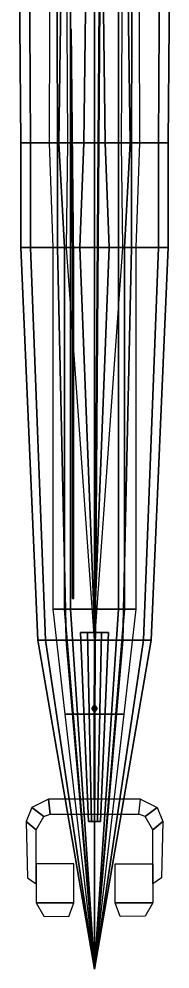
# Model space of a CAD drawing. Header units: millimetres. Extents: x -2.2 to 13, y -22.5 to 24.1.
# Drawn here: x -1.76 to 1.76, y -22.47 to -0.37 of the extents above; entities that cross this region are included whole.
import ezdxf

# ---------------------------------------------------------------- set-up
doc = ezdxf.new("R2010")
doc.units = ezdxf.units.MM

msp = doc.modelspace()

# ---------------------------------------------------------------- linework, layer by layer
for points in [[(0.14, 3.31, 5.68), (0.13, 3.31, 5.67), (-0.01, -16.41, 2.1), (0, -16.41, 2.11)], [(0.13, 3.31, 5.67), (0.14, 3.31, 5.66), (0, -16.41, 2.09), (-0.01, -16.41, 2.1)], [(0.15, 3.31, 5.67), (0.14, 3.31, 5.68), (0, -16.41, 2.11), (0.01, -16.41, 2.1)], [(0.14, 3.31, 5.66), (0.15, 3.31, 5.67), (0.01, -16.41, 2.1), (0, -16.41, 2.09)], [(-1.72, -3.25, -0.77), (-1.49, -3.25, 0.09), (-1.524, 2.28, 0.02), (-1.76, 2.28, -0.86)], [(-1.49, -3.25, -1.63), (-1.72, -3.25, -0.77), (-1.76, 2.28, -0.86), (-1.524, 2.28, -1.74)], [(-1.49, -3.25, 0.09), (-0.86, -3.25, 0.72), (-0.88, 2.28, 0.664), (-1.524, 2.28, 0.02)], [(-0.86, -3.25, -2.26), (-1.49, -3.25, -1.63), (-1.524, 2.28, -1.74), (-0.88, 2.28, -2.384)], [(-0.75, 2.28, 1.42), (-1.04, 2.28, 0.43), (-1.06, -3.25, 0.42), (-0.83, -3.25, 1.41)], [(0, -3.25, -2.49), (-0.86, -3.25, -2.26), (-0.88, 2.28, -2.384), (0, 2.28, -2.62)], [(-0.56, 2.28, 1.58), (-0.75, 2.28, 1.42), (-0.83, -3.25, 1.41), (-0.56, -3.25, 1.55)], [(-0.65, 2.28, -2.28), (-0.18, 2.28, -2.91), (-0.25, -3.25, -2.8), (-0.62, -3.25, -2.3)], [(0, 2.28, 1.58), (-0.56, 2.28, 1.58), (-0.56, -3.25, 1.55), (0, -3.25, 1.57)], [(0.25, -3.25, -2.8), (-0.25, -3.25, -2.8), (-0.18, 2.28, -2.91), (0.18, 2.28, -2.91)], [(0, -3.25, 1.57), (0.56, -3.25, 1.55), (0.56, 2.28, 1.58), (0, 2.28, 1.58)], [(0.86, -3.25, -2.26), (0, -3.25, -2.49), (0, 2.28, -2.62), (0.88, 2.28, -2.384)], [(0.62, -3.25, -2.3), (0.25, -3.25, -2.8), (0.18, 2.28, -2.91), (0.65, 2.28, -2.28)], [(0.56, -3.25, 1.55), (0.83, -3.25, 1.41), (0.75, 2.28, 1.42), (0.56, 2.28, 1.58)], [(0.83, -3.25, 1.41), (1.06, -3.25, 0.42), (1.04, 2.28, 0.43), (0.75, 2.28, 1.42)], [(0.86, -3.25, 0.72), (1.49, -3.25, 0.09), (1.524, 2.28, 0.02), (0.88, 2.28, 0.664)], [(1.49, -3.25, -1.63), (0.86, -3.25, -2.26), (0.88, 2.28, -2.384), (1.524, 2.28, -1.74)], [(1.49, -3.25, 0.09), (1.72, -3.25, -0.77), (1.76, 2.28, -0.86), (1.524, 2.28, 0.02)], [(1.72, -3.25, -0.77), (1.49, -3.25, -1.63), (1.524, 2.28, -1.74), (1.76, 2.28, -0.86)], [(-0.55, -0.59, 1.57), (-0.56, -0.6, 1.57), (-0.56, -0.6, 2.51), (-0.55, -0.59, 2.52)], [(-0.55, -0.59, 2.52), (-0.56, -0.6, 2.51), (-0.51, -6.02, 2.55), (-0.5, -6.02, 2.56)], [(-0.56, -0.6, 1.57), (-0.55, -0.61, 1.57), (-0.55, -0.61, 2.5), (-0.56, -0.6, 2.51)], [(-0.56, -0.6, 2.51), (-0.55, -0.61, 2.5), (-0.5, -6.02, 2.54), (-0.51, -6.02, 2.55)], [(-0.54, -0.6, 1.57), (-0.55, -0.59, 1.57), (-0.55, -0.59, 2.52), (-0.54, -0.6, 2.51)], [(-0.54, -0.6, 2.51), (-0.55, -0.59, 2.52), (-0.5, -6.02, 2.56), (-0.49, -6.02, 2.55)], [(-0.55, -0.61, 1.57), (-0.54, -0.6, 1.57), (-0.54, -0.6, 2.51), (-0.55, -0.61, 2.5)], [(-0.55, -0.61, 2.5), (-0.54, -0.6, 2.51), (-0.49, -6.02, 2.55), (-0.5, -6.02, 2.54)], [(-1.72, -5.68, -0.78), (-1.49, -5.68, 0.08), (-1.49, -3.25, 0.09), (-1.72, -3.25, -0.77)], [(-1.49, -5.68, -1.64), (-1.72, -5.68, -0.78), (-1.72, -3.25, -0.77), (-1.49, -3.25, -1.63)], [(-1.49, -5.68, 0.08), (-0.86, -5.68, 0.71), (-0.86, -3.25, 0.72), (-1.49, -3.25, 0.09)], [(-0.86, -5.68, -2.27), (-1.49, -5.68, -1.64), (-1.49, -3.25, -1.63), (-0.86, -3.25, -2.26)], [(-0.83, -3.25, 1.41), (-1.06, -3.25, 0.42), (-0.97, -5.68, 0.5), (-0.7, -5.68, 1.4)], [(0, -5.68, -2.5), (-0.86, -5.68, -2.27), (-0.86, -3.25, -2.26), (0, -3.25, -2.49)], [(-0.56, -3.25, 1.55), (-0.83, -3.25, 1.41), (-0.7, -5.68, 1.4), (-0.56, -5.68, 1.54)], [(-0.62, -3.25, -2.3), (-0.25, -3.25, -2.8), (-0.34, -5.68, -2.72), (-0.65, -5.68, -2.32)], [(0, -3.25, 1.57), (-0.56, -3.25, 1.55), (-0.56, -5.68, 1.54), (0, -5.68, 1.56)], [(0.34, -5.68, -2.72), (-0.34, -5.68, -2.72), (-0.25, -3.25, -2.8), (0.25, -3.25, -2.8)], [(0, -5.68, 1.56), (0.56, -5.68, 1.54), (0.56, -3.25, 1.55), (0, -3.25, 1.57)], [(0.86, -5.68, -2.27), (0, -5.68, -2.5), (0, -3.25, -2.49), (0.86, -3.25, -2.26)], [(0.65, -5.68, -2.32), (0.34, -5.68, -2.72), (0.25, -3.25, -2.8), (0.62, -3.25, -2.3)], [(0.56, -5.68, 1.54), (0.7, -5.68, 1.4), (0.83, -3.25, 1.41), (0.56, -3.25, 1.55)], [(0.7, -5.68, 1.4), (0.97, -5.68, 0.5), (1.06, -3.25, 0.42), (0.83, -3.25, 1.41)], [(0.86, -5.68, 0.71), (1.49, -5.68, 0.08), (1.49, -3.25, 0.09), (0.86, -3.25, 0.72)], [(1.49, -5.68, -1.64), (0.86, -5.68, -2.27), (0.86, -3.25, -2.26), (1.49, -3.25, -1.63)], [(1.49, -5.68, 0.08), (1.72, -5.68, -0.78), (1.72, -3.25, -0.77), (1.49, -3.25, 0.09)], [(1.72, -5.68, -0.78), (1.49, -5.68, -1.64), (1.49, -3.25, -1.63), (1.72, -3.25, -0.77)], [(-1.32, -14.82, -0.51), (-1.143, -14.82, 0.15), (-1.49, -5.68, 0.08), (-1.72, -5.68, -0.78)], [(-1.143, -14.82, -1.17), (-1.32, -14.82, -0.51), (-1.72, -5.68, -0.78), (-1.49, -5.68, -1.64)], [(-1.143, -14.82, 0.15), (-0.66, -14.82, 0.633), (-0.86, -5.68, 0.71), (-1.49, -5.68, 0.08)], [(-0.66, -14.82, -1.653), (-1.143, -14.82, -1.17), (-1.49, -5.68, -1.64), (-0.86, -5.68, -2.27)], [(-0.7, -5.68, 1.4), (-0.97, -5.68, 0.5), (-0.97, -14.1, 0.32), (-0.7, -14.1, 1.4)], [(0, -14.82, -1.83), (-0.66, -14.82, -1.653), (-0.86, -5.68, -2.27), (0, -5.68, -2.5)], [(-0.56, -5.68, 1.54), (-0.7, -5.68, 1.4), (-0.7, -14.1, 1.4), (-0.56, -14.1, 1.54)], [(-0.65, -5.68, -2.32), (-0.34, -5.68, -2.72), (0, -14.5, -1.93), (0, -14.82, -1.83)], [(0, -5.68, 1.56), (-0.56, -5.68, 1.54), (-0.56, -14.1, 1.54), (0, -14.1, 1.56)], [(0, -14.5, -1.93), (0, -14.5, -1.93), (-0.34, -5.68, -2.72), (0.34, -5.68, -2.72)], [(0, -14.1, 1.56), (0.56, -14.1, 1.54), (0.56, -5.68, 1.54), (0, -5.68, 1.56)], [(0, -14.82, -1.83), (0, -14.5, -1.93), (0.34, -5.68, -2.72), (0.65, -5.68, -2.32)], [(0.66, -14.82, -1.653), (0, -14.82, -1.83), (0, -5.68, -2.5), (0.86, -5.68, -2.27)], [(0.56, -14.1, 1.54), (0.7, -14.1, 1.4), (0.7, -5.68, 1.4), (0.56, -5.68, 1.54)], [(0.66, -14.82, 0.633), (1.143, -14.82, 0.15), (1.49, -5.68, 0.08), (0.86, -5.68, 0.71)], [(1.143, -14.82, -1.17), (0.66, -14.82, -1.653), (0.86, -5.68, -2.27), (1.49, -5.68, -1.64)], [(0.7, -14.1, 1.4), (0.97, -14.1, 0.32), (0.97, -5.68, 0.5), (0.7, -5.68, 1.4)], [(1.143, -14.82, 0.15), (1.32, -14.82, -0.51), (1.72, -5.68, -0.78), (1.49, -5.68, 0.08)], [(1.32, -14.82, -0.51), (1.143, -14.82, -1.17), (1.49, -5.68, -1.64), (1.72, -5.68, -0.78)], [(-0.5, -6.01, 1.55), (-0.51, -6.02, 1.55), (-0.51, -6.02, 2.55), (-0.5, -6.01, 2.55)], [(-0.51, -6.02, 1.55), (-0.5, -6.03, 1.55), (-0.5, -6.03, 2.55), (-0.51, -6.02, 2.55)], [(-0.5, -6.02, 2.56), (-0.51, -6.02, 2.55), (-0.51, -13.85, 2.3), (-0.5, -13.86, 2.31)], [(-0.51, -6.02, 2.55), (-0.5, -6.02, 2.54), (-0.5, -13.84, 2.29), (-0.51, -13.85, 2.3)], [(-0.49, -6.02, 1.55), (-0.5, -6.01, 1.55), (-0.5, -6.01, 2.55), (-0.49, -6.02, 2.55)], [(-0.5, -6.03, 1.55), (-0.49, -6.02, 1.55), (-0.49, -6.02, 2.55), (-0.5, -6.03, 2.55)], [(-0.49, -6.02, 2.55), (-0.5, -6.02, 2.56), (-0.5, -13.86, 2.31), (-0.49, -13.85, 2.3)], [(-0.5, -6.02, 2.54), (-0.49, -6.02, 2.55), (-0.49, -13.85, 2.3), (-0.5, -13.84, 2.29)], [(-0.5, -13.84, 1.55), (-0.51, -13.85, 1.55), (-0.51, -13.85, 2.3), (-0.5, -13.84, 2.29)], [(-0.51, -13.85, 1.55), (-0.5, -13.86, 1.55), (-0.5, -13.86, 2.31), (-0.51, -13.85, 2.3)], [(-0.49, -13.85, 1.55), (-0.5, -13.84, 1.55), (-0.5, -13.84, 2.29), (-0.49, -13.85, 2.3)], [(-0.5, -13.86, 1.55), (-0.49, -13.85, 1.55), (-0.49, -13.85, 2.3), (-0.5, -13.86, 2.31)], [(-0.7, -14.1, 1.4), (-0.97, -14.1, 0.32), (-0.69, -16.54, 0.32), (-0.5, -16.54, 1.4)], [(-0.56, -14.1, 1.54), (-0.7, -14.1, 1.4), (-0.5, -16.54, 1.4), (-0.4, -16.54, 1.54)], [(0, -14.1, 1.56), (-0.56, -14.1, 1.54), (-0.4, -16.54, 1.54), (0, -16.54, 1.56)], [(0, -16.54, 1.56), (0.4, -16.54, 1.54), (0.56, -14.1, 1.54), (0, -14.1, 1.56)], [(0.4, -16.54, 1.54), (0.5, -16.54, 1.4), (0.7, -14.1, 1.4), (0.56, -14.1, 1.54)], [(0.5, -16.54, 1.4), (0.69, -16.54, 0.32), (0.97, -14.1, 0.32), (0.7, -14.1, 1.4)], [(-0.33, -14.64, -1.49), (-0.165, -14.64, -1.776), (-0.07, -19.04, -1.611), (-0.14, -19.04, -1.49)], [(-0.165, -14.64, -1.204), (-0.33, -14.64, -1.49), (-0.14, -19.04, -1.49), (-0.07, -19.04, -1.369)], [(-0.165, -14.64, -1.776), (0.165, -14.64, -1.776), (0.07, -19.04, -1.611), (-0.07, -19.04, -1.611)], [(0.165, -14.64, -1.204), (-0.165, -14.64, -1.204), (-0.07, -19.04, -1.369), (0.07, -19.04, -1.369)], [(0.165, -14.64, -1.776), (0.33, -14.64, -1.49), (0.14, -19.04, -1.49), (0.07, -19.04, -1.611)], [(0.33, -14.64, -1.49), (0.165, -14.64, -1.204), (0.07, -19.04, -1.369), (0.14, -19.04, -1.49)], [(-1.32, -14.82, -0.51), (-1.143, -14.82, -1.17), (0, -22.47, 0.14)], [(-1.143, -14.82, 0.15), (-1.32, -14.82, -0.51), (0, -22.47, 0.14)], [(-1.143, -14.82, -1.17), (-0.66, -14.82, -1.653), (0, -22.47, 0.14)], [(-0.66, -14.82, 0.633), (-1.143, -14.82, 0.15), (0, -22.47, 0.14)], [(-0.66, -14.82, -1.653), (0, -14.82, -1.83), (0, -22.47, 0.14)], [(0, -14.82, -1.83), (0.66, -14.82, -1.653), (0, -22.47, 0.14)], [(0.66, -14.82, -1.653), (1.143, -14.82, -1.17), (0, -22.47, 0.14)], [(1.143, -14.82, -1.17), (1.32, -14.82, -0.51), (0, -22.47, 0.14)], [(1.32, -14.82, -0.51), (1.143, -14.82, 0.15), (0, -22.47, 0.14)], [(1.143, -14.82, 0.15), (0.66, -14.82, 0.633), (0, -22.47, 0.14)], [(-0.5, -16.54, 1.4), (-0.69, -16.54, 0.32), (0, -22.47, 0.14), (0, -22.47, 0.25)], [(-0.4, -16.54, 1.54), (-0.5, -16.54, 1.4), (0, -22.47, 0.25), (0, -22.47, 0.31)], [(0, -16.54, 1.56), (-0.4, -16.54, 1.54), (0, -22.47, 0.31), (0, -22.44, 0.36)], [(-0.06, -16.41, 2.23), (0.06, -16.41, 2.23), (0.03, -16.358, 2.23), (-0.03, -16.358, 2.23)], [(-0.03, -16.358, 1.54), (-0.06, -16.41, 1.54), (-0.06, -16.41, 2.23), (-0.03, -16.358, 2.23)], [(-0.03, -16.462, 2.23), (0.03, -16.462, 2.23), (0.06, -16.41, 2.23), (-0.06, -16.41, 2.23)], [(-0.06, -16.41, 1.54), (-0.03, -16.462, 1.54), (-0.03, -16.462, 2.23), (-0.06, -16.41, 2.23)], [(0.03, -16.358, 1.54), (-0.03, -16.358, 1.54), (-0.03, -16.358, 2.23), (0.03, -16.358, 2.23)], [(-0.03, -16.462, 1.54), (0.03, -16.462, 1.54), (0.03, -16.462, 2.23), (-0.03, -16.462, 2.23)], [(0, -16.41, 2.11), (-0.01, -16.41, 2.1), (-0.01, -18.53, 1.14), (0, -18.53, 1.15)], [(-0.01, -16.41, 2.1), (0, -16.41, 2.09), (0, -18.53, 1.13), (-0.01, -18.53, 1.14)], [(0.01, -16.41, 2.1), (0, -16.41, 2.11), (0, -18.53, 1.15), (0.01, -18.53, 1.14)], [(0, -16.41, 2.09), (0.01, -16.41, 2.1), (0.01, -18.53, 1.14), (0, -18.53, 1.13)], [(0, -22.47, 0.25), (0, -22.47, 0.14), (0.69, -16.54, 0.32), (0.5, -16.54, 1.4)], [(0, -22.47, 0.31), (0, -22.47, 0.25), (0.5, -16.54, 1.4), (0.4, -16.54, 1.54)], [(0, -22.44, 0.36), (0, -22.47, 0.31), (0.4, -16.54, 1.54), (0, -16.54, 1.56)], [(0.06, -16.41, 1.54), (0.03, -16.358, 1.54), (0.03, -16.358, 2.23), (0.06, -16.41, 2.23)], [(0.03, -16.462, 1.54), (0.06, -16.41, 1.54), (0.06, -16.41, 2.23), (0.03, -16.462, 2.23)], [(0, -18.91, -1.33), (0, -18.32, -1.27), (0, -18.18, -0.96), (0, -19.06, -0.73)], [(0, -18.91, -1.69), (0, -18.32, -1.71), (0, -18.32, -1.27), (0, -18.91, -1.33)], [(0, -19.01, -2.63), (0, -18.8, -2.75), (0, -18.32, -1.71), (0, -18.91, -1.69)], [(-1.18, -18.92, -1.96), (-1.03, -18.87, -1.96), (-1.07, -18.52, -1.96), (-1.46, -18.71, -1.96)], [(-1.03, -18.87, -1.96), (1.03, -18.87, -1.96), (1.07, -18.52, -1.96), (-1.07, -18.52, -1.96)], [(1.18, -18.92, -1.96), (1.03, -18.87, -1.96), (1.07, -18.52, -1.96), (1.46, -18.71, -1.96)], [(-1.36, -19.23, -1.96), (-1.18, -18.92, -1.96), (-1.46, -18.71, -1.96), (-1.59, -19.04, -1.96)], [(1.36, -19.23, -1.96), (1.18, -18.92, -1.96), (1.46, -18.71, -1.96), (1.59, -19.04, -1.96)], [(0, -19.15, -2.73), (0, -19, -2.98), (0, -18.8, -2.75), (0, -19.01, -2.63)], [(0, -20.7, -2.73), (0, -20.7, -2.82), (0, -19, -2.98), (0, -19.15, -2.73)], [(-1.36, -20.49, -1.96), (-1.36, -19.23, -1.96), (-1.59, -19.04, -1.96), (-1.56, -20.35, -1.96)], [(1.36, -20.49, -1.96), (1.36, -19.23, -1.96), (1.59, -19.04, -1.96), (1.56, -20.35, -1.96)], [(0, -21.45, -2.65), (0, -19.54, -2.67), (0, -19.65, -1.76), (0, -20.41, -1.76)], [(0, -19.99, -1.76), (0, -19.65, -1.76), (0, -19.64, -0.58), (0, -19.99, -0.49)], [(-0.48, -20.93, -1.96), (-0.48, -20.02, -1.96), (-1.36, -20.02, -1.96), (-1.36, -20.93, -1.96)], [(0.48, -20.93, -1.96), (0.48, -20.02, -1.96), (1.36, -20.02, -1.96), (1.36, -20.93, -1.96)], [(0, -21.8, -0.49), (0, -21.76, -2.36), (0, -20.41, -1.76), (0, -20.38, -0.63)], [(0, -21.6, -0.26), (0, -21.8, -0.49), (0, -20.38, -0.63), (0, -21.35, -0.26)], [(0, -21.76, -2.36), (0, -21.66, -2.54), (0, -21.45, -2.65), (0, -20.41, -1.76)], [(-0.6, -21.25, -1.96), (-0.48, -20.93, -1.96), (-1.36, -20.93, -1.96), (-1.18, -21.24, -1.96)], [(0.6, -21.25, -1.96), (0.48, -20.93, -1.96), (1.36, -20.93, -1.96), (1.18, -21.24, -1.96)]]:
    msp.add_3dface(points)

doc.saveas('drawing.dxf')
